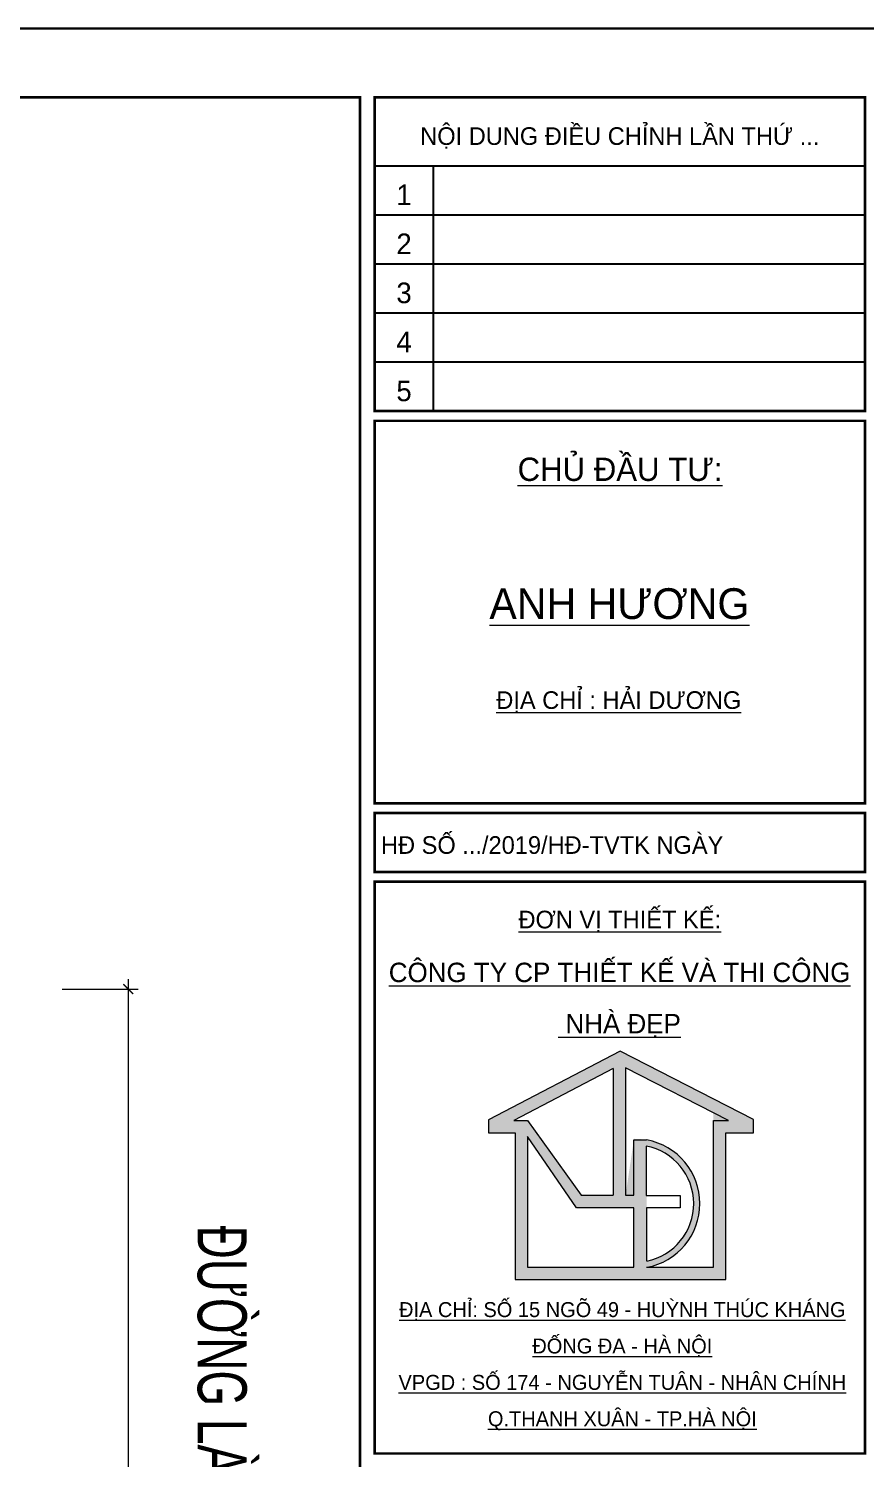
# Model space of a CAD drawing. Header units: inches. Extents: x 274208 to 641690, y -81912 to 129129.
# Drawn here: x 420450 to 426850, y 93131 to 104067 of the extents above; entities that cross this region are included whole.
import ezdxf
from ezdxf.enums import TextEntityAlignment as Align

# ---------------------------------------------------------------- set-up
doc = ezdxf.new("R2010")
doc.units = ezdxf.units.IN
doc.header["$MEASUREMENT"] = 0
doc.header["$PDMODE"] = 3
for name, color, linetype, lineweight in [('05.Text', 253, 'Continuous', 18), ('08.Dim', 156, 'Continuous', 15), ('11.Khung bo', 32, 'Continuous', 50), ('12.Khung', 36, 'Continuous', 25)]:
    doc.layers.add(name, color=color, linetype=linetype, lineweight=lineweight)
doc.layers.add('Tpl_Bound', color=1, linetype='Continuous', plot=False)
doc.styles.add('AVANT', font='')
doc.styles.add('TT5_Ghi chu 1', font='', dxfattribs={"width": 0.7, "height": 240})
doc.styles.add('TT5_Text Dim', font='hoatbif.shx', dxfattribs={"width": 0.6})
doc.styles.add('VnAvantH', font='')
doc.styles.get('AVANT').set_extended_font_data('.VnAvant')
doc.styles.get('TT5_Ghi chu 1').set_extended_font_data('.VnBlackH')
doc.styles.get('VnAvantH').set_extended_font_data('.VnAvantH')
doc.dimstyles.new('TT5_Dim 1-75', dxfattribs={"dimscale": 75, "dimtxt": 2.2, "dimasz": 1, "dimexe": 1, "dimexo": 0.5, "dimgap": 0.5, "dimtad": 1, "dimdec": 0, "dimzin": 0, "dimdsep": 46, "dimtxsty": 'TT5_Text Dim', "dimblk": 'ARCHTICK', "dimcen": 0, "dimdle": 1, "dimclrd": 256, "dimclre": 256, "dimclrt": 1, "dimadec": 0, "dimazin": 0, "dimtfac": 0.015, "dimtdec": 0, "dimtix": 1, "dimtmove": 2, "dimatfit": 3, "dimldrblk": 'DOT', "dimfxl": 1, "dimtolj": 1, "dimtzin": 0, "dimlwd": -1, "dimlwe": -1, "dimarcsym": 1})

# ---------------------------------------------------------------- blocks, each defined once
blk = doc.blocks.new('100')
at = {"layer": '05.Text'}
h = blk.add_hatch(color=3, dxfattribs=at)
h.paths.add_polyline_path([(1897375, -927367), (1897375, -927501), (1897646, -927501), (1897646, -928998), (1898856, -928998), (1899794, -928998), (1899794, -927501), (1900078, -927501), (1900078, -927366), (1898717, -926668)])
h.paths.add_polyline_path([(1898772, -928138), (1898858, -927562, -0.921492), (1898987, -928872), (1899668, -928872), (1899668, -927297), (1898772, -926837)], flags=16)
h.paths.add_polyline_path([(1898646, -926846), (1898646, -928138), (1898318, -928138), (1897771, -927375), (1897631, -927375)], flags=16)
h.paths.add_polyline_path([(1898982, -927636, -0.822042), (1898987, -928808), (1898987, -928139), (1898982, -928139)], flags=16)
h.paths.add_polyline_path([(1897771, -927537), (1898273, -928265), (1898856, -928265), (1898856, -928872), (1897771, -928872)], flags=16)
for p, q in [((1898717, -926668), (1897375, -927367)), ((1900078, -927366), (1898717, -926668)), ((1898646, -926846), (1897631, -927375)), ((1898646, -926846), (1898646, -928138)), ((1899821, -927376), (1898772, -926837)), ((1898772, -926837), (1898772, -928138)), ((1897375, -927367), (1897375, -927501)), ((1897631, -927375), (1897771, -927375)), ((1897771, -927375), (1897771, -927375)), ((1897771, -927375), (1898318, -928138)), ((1899668, -928872), (1899668, -927376)), ((1899668, -927376), (1899821, -927376)), ((1900078, -927501), (1900078, -927366)), ((1897375, -927501), (1897646, -927501)), ((1897646, -927501), (1897646, -928998)), ((1897771, -927537), (1897771, -928872)), ((1898273, -928265), (1897771, -927537)), ((1898856, -928138), (1898856, -927573)), ((1898856, -928138), (1898856, -927573)), ((1898856, -927573), (1898987, -927573)), ((1898982, -927636), (1898982, -928139)), ((1899794, -928998), (1899794, -927501)), ((1899794, -927501), (1900078, -927501)), ((1898318, -928138), (1898646, -928138)), ((1898772, -928138), (1898856, -928138)), ((1898982, -928139), (1899330, -928139)), ((1899330, -928139), (1899330, -928265)), ((1898856, -928265), (1898273, -928265)), ((1898856, -928872), (1898856, -928265)), ((1899330, -928265), (1898987, -928265)), ((1898987, -928265), (1898987, -928808)), ((1897771, -928872), (1898856, -928872)), ((1898987, -928872), (1899668, -928872)), ((1897646, -928998), (1898856, -928998)), ((1898856, -928998), (1899794, -928998))]:
    blk.add_line(p, q, dxfattribs=at)
for radius, start, end in [(598, 281.4298, 79.1164), (660, 280.3316, 79.6684)]:
    blk.add_arc((1898869, -928223), radius, start, end, dxfattribs=at)
at = {"layer": '11.Khung bo', "const_width": 26.7}
for points in [[(1860913, -945240), (1860913, -916940), (1896063, -916940), (1896063, -945240)], [(1896213, -920140), (1896213, -916940), (1901213, -916940), (1901213, -920140)], [(1896213, -924140), (1901213, -924140), (1901213, -920240), (1896213, -920240)], [(1896213, -924840), (1901213, -924840), (1901213, -924240), (1896213, -924240)], [(1896213, -930771), (1901213, -930771), (1901213, -924940), (1896213, -924940)]]:
    blk.add_lwpolyline(points, close=True, dxfattribs=at)
at = {"layer": '12.Khung'}
for p, q in [((1896213, -917640), (1901213, -917640)), ((1896813, -920140), (1896813, -917640)), ((1896213, -918140), (1901213, -918140)), ((1896213, -918640), (1901213, -918640)), ((1896213, -919140), (1901213, -919140)), ((1896213, -919640), (1901213, -919640))]:
    blk.add_line(p, q, dxfattribs=at)
at = {"layer": '12.Khung', "color": 1}
blk.add_lwpolyline([(1901579, -945940), (1901579, -916240), (1859580, -916240), (1859580, -945940)], close=True, dxfattribs=at)
at = {"layer": '05.Text', "style": 'VnAvantH'}
for s, p in [('Néi dung ®iÒu chØnh lÇn thø ...', (1898713, -917329)), ('H§ sè .../2019/H§-TVTK ngµy ', (1898057, -924540))]:
    blk.add_text(s, height=180, dxfattribs=at).set_placement(p, align=Align.MIDDLE)
at = {"layer": '05.Text'}
for s, height, style, p in [('1', 210, 'AVANT', (1896513, -918040)), ('2', 210, 'AVANT', (1896513, -918540)), ('3', 210, 'AVANT', (1896513, -919040)), ('4', 210, 'AVANT', (1896513, -919540)), ('5', 210, 'AVANT', (1896513, -920040)), ('%%uChñ ®Çu t\xad:', 237.6, 'VnAvantH', (1898716, -920853)), ('%%Uanh H¦¥NG', 313.63, 'VnAvantH', (1898709, -922261)), ('%%U®Þa chØ : H¶I D¦¥NG', 180, 'VnAvantH', (1898703, -923178)), ('%%U®¬n vÞ thiÕt kÕ:', 180, 'VnAvantH', (1898713, -925416)), ('%%Uc«ng ty cp thiÕt kÕ vµ thi c«ng', 198, 'VnAvantH', (1898711, -925964)), ('%%U nhµ ®Ñp', 198, 'VnAvantH', (1898711, -926487)), ('%%U®Þa chØ: sè 15 ngâ 49 - huúnh thóc kh¸ng', 152.46, 'VnAvantH', (1898739, -929380)), ('%%U®èng ®a - hµ néi', 152.46, 'VnAvantH', (1898739, -929751)), ('%%Uvpgd : sè 174 - nguyÔn tu©n - nh©n chÝnh', 152.46, 'VnAvantH', (1898739, -930122)), ('%%Uq.thanh xu©n - tp.hµ néi', 152.46, 'VnAvantH', (1898739, -930493))]:
    blk.add_text(s, height=height, dxfattribs=dict(at, style=style)).set_placement(p, align=Align.CENTER)
blk = doc.blocks.new('_ARCHTICK')
at = {"color": 0, "linetype": 'ByBlock', "const_width": 0.15}
blk.add_lwpolyline([(-0.5, -0.5), (0.5, 0.5)], dxfattribs=at)
blk = doc.blocks.new('*D1325')
at = {"layer": '08.Dim', "transparency": 16777216}
for p, q in [((421212, 96796), (421212, 87646)), ((420708, 96721), (421287, 96721)), ((420708, 87721), (421287, 87721))]:
    blk.add_line(p, q, dxfattribs=at)
at = {"layer": 'Defpoints', "color": 0, "transparency": 16777216}
for p in [(420670, 96721), (420670, 87721), (421212, 87721)]:
    blk.add_point(p, dxfattribs=at)
at = {"layer": '08.Dim', "transparency": 16777216, "xscale": 75, "yscale": 75, "zscale": 75}
for p, rotation in [((421212, 96721), 90), ((421212, 87721), 270)]:
    blk.add_blockref('_ARCHTICK', p, dxfattribs=dict(at, rotation=rotation))
at = {"layer": '08.Dim', "color": 1, "transparency": 16777216, "insert": (421092, 92221), "char_height": 165, "attachment_point": 5, "rotation": 90, "style": 'TT5_Text Dim'}
blk.add_mtext('\\A1;9000', dxfattribs=at)
blk = doc.blocks.new('_DOT')
at = {"color": 1, "linetype": 'ByBlock'}
blk.add_line((-0.5, 0), (-1, 0), dxfattribs=at)
at = {"color": 1, "linetype": 'ByBlock', "const_width": 0.5}
blk.add_lwpolyline([(-0.25, 0, 1), (0.25, 0, 1)], format="xyb", close=True, dxfattribs=at)

msp = doc.modelspace()

# ---------------------------------------------------------------- linework, layer by layer
at = {"layer": 'Tpl_Bound', "color": 1}
msp.add_lwpolyline([(395621.6, 81791.8), (395621.6, 104066.6), (427121.3, 104066.6), (427121.3, 81791.8)], close=True, dxfattribs=at)

# ---------------------------------------------------------------- block references
at = {"layer": '05.Text', "xscale": 0.75, "yscale": 0.75, "zscale": 0.75}
msp.add_blockref('100', (-999063.1, 791246.7), dxfattribs=at)

# ---------------------------------------------------------------- texts
at = {"layer": '05.Text', "style": 'TT5_Ghi chu 1', "width": 0.7}
msp.add_text('§¦êNG LµNG', height=375, rotation=270, dxfattribs=at).set_placement((421743.5, 94911.2))

# ---------------------------------------------------------------- dimensions: what is measured, and where the dimension line sits
at = {"layer": '08.Dim'}
dim = msp.add_linear_dim(base=(421211.7, 87721), p1=(420670.3, 96721), p2=(420670.3, 87721), angle=90, dimstyle='TT5_Dim 1-75', dxfattribs=at)
dim.commit()
dim.dimension.update_dxf_attribs({"geometry": '*D1325', "text_midpoint": (421091.7, 92221)})

doc.saveas('drawing.dxf')
